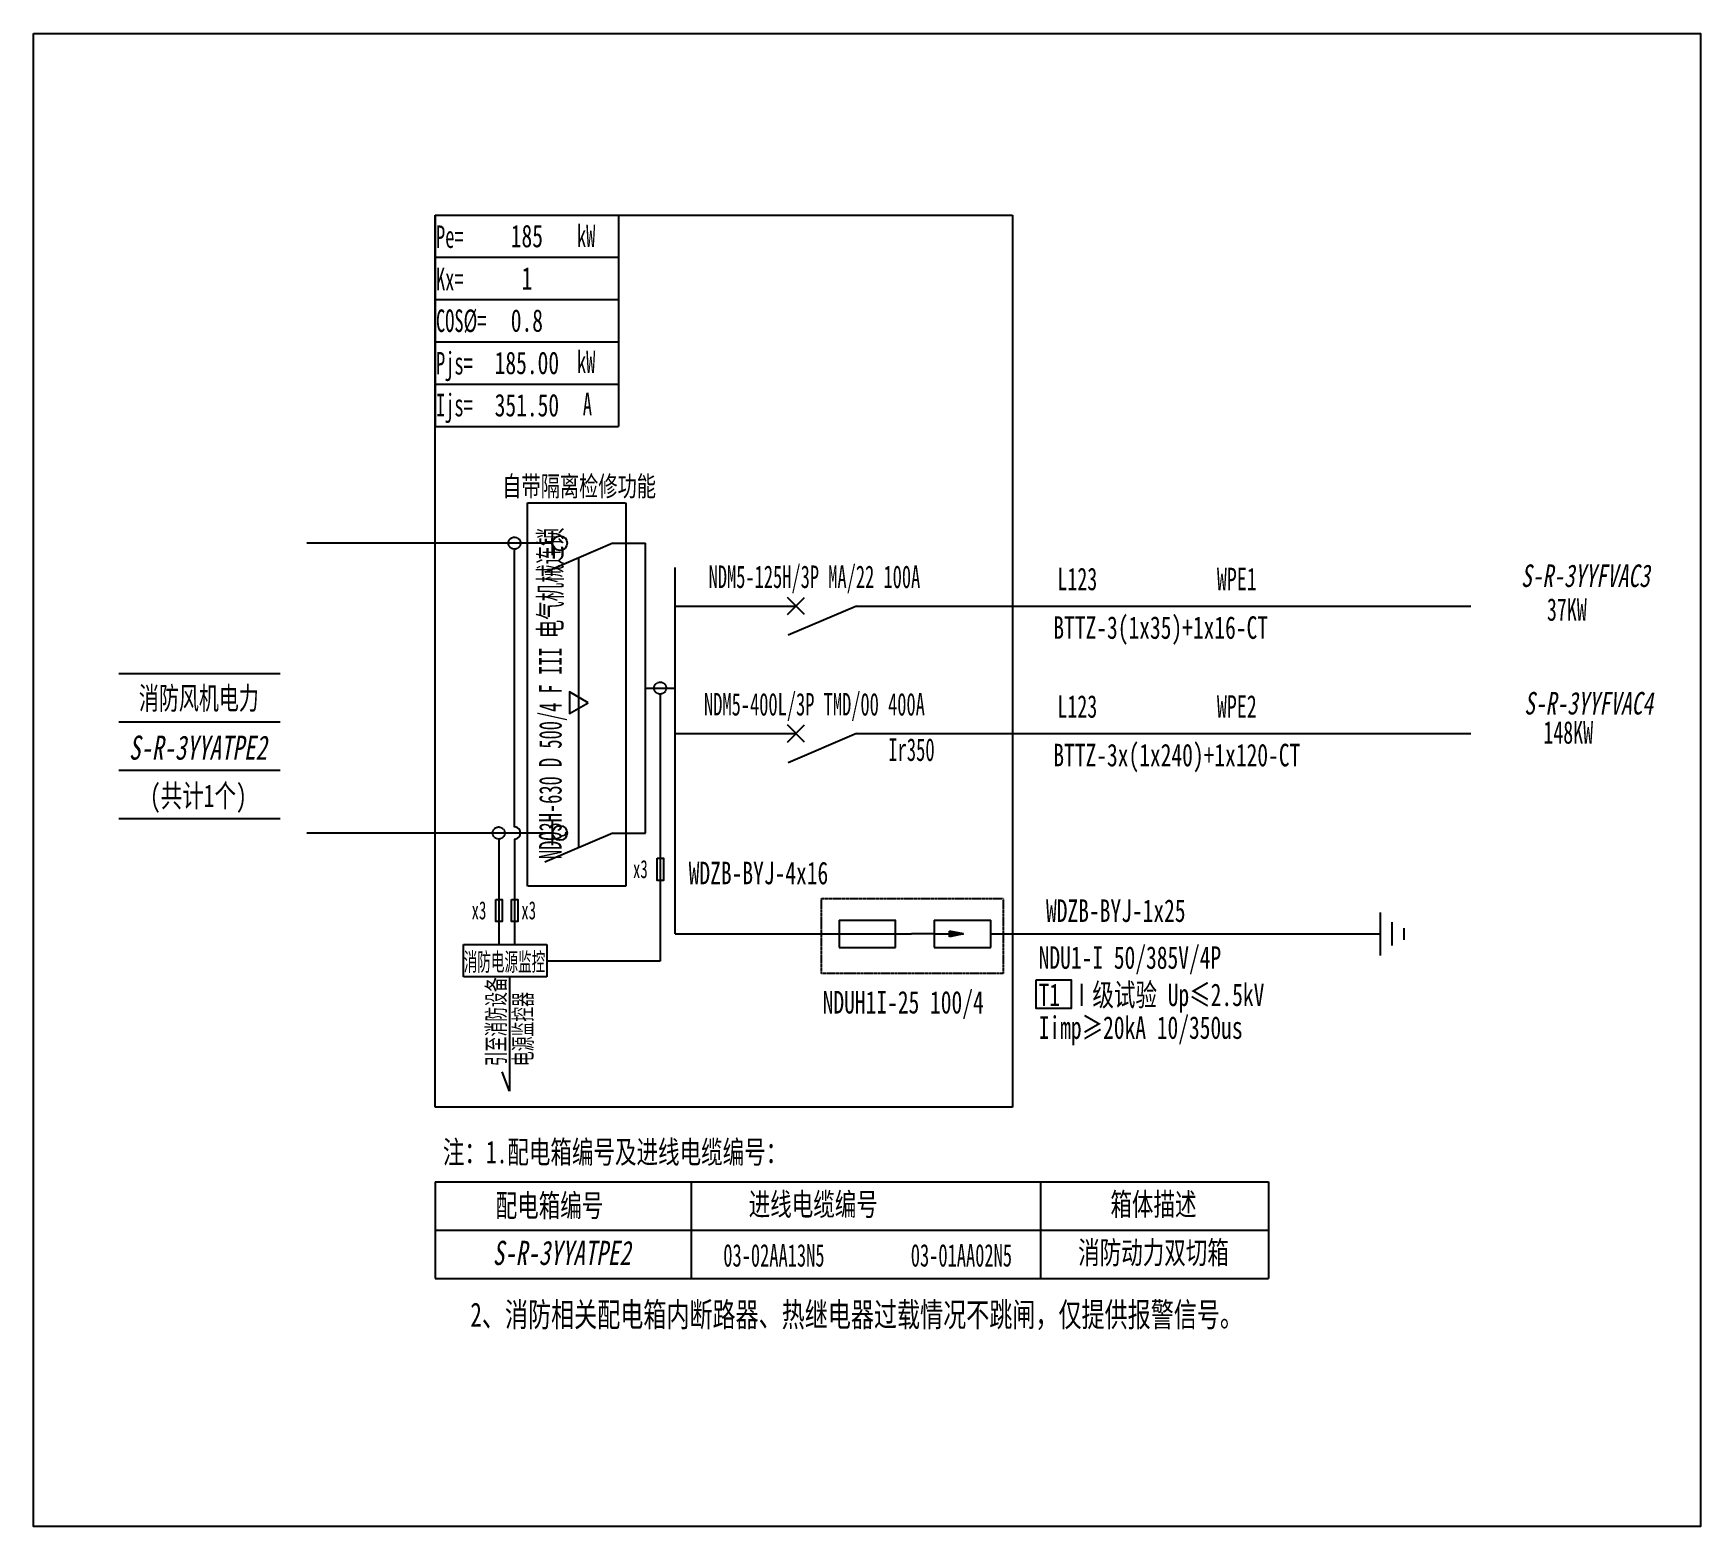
# Model space of a CAD drawing. Extents: x 334281 to 336672, y 280612 to 282754.
import ezdxf
from ezdxf.enums import TextEntityAlignment as Align

# ---------------------------------------------------------------- set-up
doc = ezdxf.new("R2010")
doc.units = 0
doc.header["$MEASUREMENT"] = 0
for name, pattern in [('_点划线L', [1.9, 1.5, -0.17, 0.06, -0.17]), ('DASH', [0.35, 0.25, -0.1]), ('DASHDOTX2', [2, 1, -0.5, 0, -0.5]), ('DASHED', [0.75, 0.5, -0.25]), ('DASHED2', [0.375, 0.25, -0.125])]:
    doc.linetypes.add(name, pattern=pattern)
for name, color, linetype in [('D_E_Eqpm(强电设备)', 100, 'Continuous'), ('D_E_Eqpm（强电设备）', 100, 'Continuous'), ('D_E_Text(强电文字)', 51, 'Continuous'), ('D_E_Text（强电文字）', 51, 'Continuous'), ('D_E_Tray（强电普通桥架）', 51, 'Continuous'), ('D_E_WireEm（强电应急照明线缆）', 10, 'DASHED'), ('D_E_Wire（强电线缆）', 10, 'Continuous'), ('D_T_TableDim（表格尺寸）', 255, 'Continuous'), ('系统图', 220, 'Continuous')]:
    doc.layers.add(name, color=color, linetype=linetype)
doc.styles.add('$1$电气', font='', dxfattribs={"width": 0.7})
doc.styles.add('$1$电气箱', font='simhei.ttf', dxfattribs={"width": 0.8, "oblique": 10})
doc.styles.add('电气', font='', dxfattribs={"width": 0.7})
doc.styles.add('电气箱', font='simhei.ttf', dxfattribs={"width": 0.8, "oblique": 10})
doc.styles.get('$1$电气').set_extended_font_data('SimSun')
doc.styles.get('电气').set_extended_font_data('SimSun')

msp = doc.modelspace()

# ---------------------------------------------------------------- linework, layer by layer
at = {"linetype": 'DASHED'}
for p, q in [((334857.3, 281214.1, 0), (334857.3, 282493, 0)), ((334857.3, 282493, 0), (335684.9, 282493, 0)), ((335684.9, 282493, 0), (335684.9, 281214.1, 0)), ((335684.9, 281214.1, 0), (334857.3, 281214.1, 0))]:
    msp.add_line(p, q, dxfattribs=at)
at = {"linetype": 'DASHED2', "elevation": 0}
msp.add_lwpolyline([(335410.8, 281513.2), (335671.7, 281513.2), (335671.7, 281405.8), (335410.8, 281405.8)], close=True, dxfattribs=at)
at = {"layer": 'D_E_Eqpm(强电设备)'}
for p, q in [((335436.3, 281481.9, 0), (335517.5, 281481.9, 0)), ((335436.3, 281481.9, 0), (335436.3, 281442.7, 0)), ((335517.3, 281442.7, 0), (335517.3, 281481.9, 0)), ((335572.6, 281481.9, 0), (335653.8, 281481.9, 0)), ((335572.6, 281481.9, 0), (335572.6, 281442.7, 0)), ((335653.6, 281442.7, 0), (335653.6, 281481.9, 0)), ((335572.6, 281462.3, 0), (335539.9, 281462.3, 0)), ((335572.6, 281462.3, 0), (335614.7, 281462.3, 0)), ((335614.7, 281462.3, 0), (335594.4, 281466.5, 0)), ((335594.4, 281458.1, 0), (335594.4, 281466.5, 0)), ((335614.7, 281462.3, 0), (335594.4, 281458.1, 0)), ((335436.3, 281442.7, 0), (335517.3, 281442.7, 0)), ((335572.6, 281442.7, 0), (335653.6, 281442.7, 0))]:
    msp.add_line(p, q, dxfattribs=at)
msp.add_solid([(335594.4, 281458.1, 0), (335614.7, 281462.3, 0), (335594.4, 281466.5, 0)], dxfattribs=at)
at = {"layer": 'D_E_Eqpm（强电设备）'}
for p, q in [((335025.3, 282005.3, 0), (335025.3, 282039.9, 0)), ((335111.9, 282022.6, 0), (335014.2, 281980.7, 0)), ((335362.1, 281920.2, 0), (335386.6, 281944.7, 0)), ((335386.6, 281920.2, 0), (335362.1, 281944.7, 0)), ((335461, 281932.4, 0), (335363.2, 281890.5, 0)), ((335362.1, 281737.4, 0), (335386.6, 281761.9, 0)), ((335386.6, 281737.4, 0), (335362.1, 281761.9, 0)), ((335461, 281749.6, 0), (335363.2, 281707.7, 0)), ((335111.9, 281607, 0), (335014.2, 281565.1, 0)), ((335025.3, 281589.7, 0), (335025.3, 281624.3, 0))]:
    msp.add_line(p, q, dxfattribs=at)
at = {"layer": 'D_E_Eqpm（强电设备）', "linetype": 'DASH'}
msp.add_line((335063.1, 281586, 0), (335063.1, 282001.6, 0), dxfattribs=at)
at = {"layer": 'D_E_Eqpm（强电设备）', "elevation": 0}
msp.add_lwpolyline([(335076.4, 281793.8), (335049.7, 281809.2), (335049.7, 281778.4)], close=True, dxfattribs=at)
at = {"layer": 'D_E_Eqpm（强电设备）'}
for centre in [(335035.9, 282022.6, 0), (335035.9, 281607, 0)]:
    msp.add_circle(centre, 10.5, dxfattribs=at)
at = {"layer": 'D_E_Text（强电文字）'}
for p, q in [((334857.3, 282493, 0), (335119.9, 282493, 0)), ((334857.3, 282493, 0), (334857.3, 282189.9, 0)), ((335119.9, 282493, 0), (335119.9, 282189.9, 0)), ((334857.3, 282432.4, 0), (335119.9, 282432.4, 0)), ((334857.3, 282371.8, 0), (335119.9, 282371.8, 0)), ((334857.3, 282311.2, 0), (335119.9, 282311.2, 0)), ((334857.3, 282250.5, 0), (335119.9, 282250.5, 0)), ((334857.3, 282189.9, 0), (335119.9, 282189.9, 0))]:
    msp.add_line(p, q, dxfattribs=at)
at = {"layer": 'D_E_Text（强电文字）', "elevation": 0}
msp.add_lwpolyline([(335718.8, 281396.7), (335769, 281396.7), (335769, 281355.4), (335718.8, 281355.4)], close=True, dxfattribs=at)
at = {"layer": 'D_E_WireEm（强电应急照明线缆）'}
msp.add_line((335025.3, 281607, 0), (334672.9, 281607, 0), dxfattribs=at)
at = {"layer": 'D_E_Wire（强电线缆）'}
for p, q in [((335025.3, 282022.6, 0), (334672.9, 282022.6, 0)), ((334970.8, 281615.6, 0), (334970.8, 282013.9, 0)), ((335111.9, 282022.6, 0), (335158.7, 282022.6, 0)), ((335158.7, 281607, 0), (335158.7, 282022.6, 0)), ((335201.2, 281462.3, 0), (335201.2, 281987.8, 0)), ((335201.2, 281932.4, 0), (335374.4, 281932.4, 0)), ((335461, 281932.4, 0), (336342.1, 281932.4, 0)), ((335158.7, 281814.8, 0), (335200.6, 281814.8, 0)), ((335179.7, 281806.1, 0), (335179.7, 281423.2, 0)), ((335201.2, 281749.6, 0), (335374.4, 281749.6, 0)), ((335461, 281749.6, 0), (336342.1, 281749.6, 0)), ((335111.9, 281607, 0), (335158.7, 281607, 0)), ((334948.2, 281598.3, 0), (334948.2, 281447.1, 0)), ((334970.7, 281598.3, 0), (334970.7, 281447.1, 0)), ((336212.5, 281431.5, 0), (336212.5, 281493.2, 0)), ((335201.2, 281462.3, 0), (335539.9, 281462.3, 0)), ((335653.6, 281462.3, 0), (336212.5, 281462.3, 0)), ((336229.4, 281445.5, 0), (336229.4, 281479.2, 0)), ((336246.2, 281453.9, 0), (336246.2, 281470.7, 0)), ((334963.7, 281400.9, 0), (334963.7, 281237.1, 0)), ((334963.7, 281237.1, 0), (334953.4, 281264.7, 0))]:
    msp.add_line(p, q, dxfattribs=at)
at = {"layer": 'D_E_Wire（强电线缆）', "linetype": '_点划线L'}
msp.add_line((335179.7, 281423.2, 0), (335017.2, 281423.2, 0), dxfattribs=at)
at = {"layer": 'D_E_Wire（强电线缆）', "linetype": 'DASH', "elevation": 0}
msp.add_lwpolyline([(334989.6, 282080.3), (335130.4, 282080.3), (335130.4, 281530.8), (334989.6, 281530.8)], close=True, dxfattribs=at)
at = {"layer": 'D_E_Wire（强电线缆）', "elevation": 0}
for points in [[(335175.4, 281571), (335184.5, 281571), (335184.5, 281539), (335175.4, 281539)], [(334944, 281511.9), (334953.1, 281511.9), (334953.1, 281480), (334944, 281480)], [(334966.5, 281511.9), (334975.6, 281511.9), (334975.6, 281480), (334966.5, 281480)]]:
    msp.add_lwpolyline(points, close=True, dxfattribs=at)
at = {"layer": 'D_E_Wire（强电线缆）', "linetype": '_点划线L', "elevation": 0}
msp.add_lwpolyline([(334897.5, 281447.1), (335017.2, 281447.1), (335017.2, 281400.9), (334897.5, 281400.9)], close=True, dxfattribs=at)
at = {"layer": 'D_E_Wire（强电线缆）', "linetype": '_点划线L'}
for centre in [(334970.8, 282022.6, 0), (335179.7, 281814.8, 0), (334948.2, 281607, 0)]:
    msp.add_circle(centre, 8.66, dxfattribs=at)
at = {"layer": 'D_E_Wire（强电线缆）'}
msp.add_arc((334970.8, 281607, 0), 8.66, 269.5766, 90, dxfattribs=at)
at = {"layer": 'D_T_TableDim（表格尺寸）', "color": 255}
for p, q in [((334403.8, 281835.7, 0), (334634.7, 281835.7, 0)), ((334403.8, 281766.4, 0), (334634.7, 281766.4, 0)), ((334403.8, 281697.2, 0), (334634.7, 281697.2, 0)), ((334403.8, 281697.2, 0), (334634.7, 281697.2, 0)), ((334403.8, 281697.2, 0), (334634.7, 281697.2, 0)), ((334403.8, 281697.2, 0), (334634.7, 281697.2, 0)), ((334403.8, 281697.2, 0), (334634.7, 281697.2, 0)), ((334403.8, 281627.9, 0), (334634.7, 281627.9, 0))]:
    msp.add_line(p, q, dxfattribs=at)
at = {"layer": 'D_T_TableDim（表格尺寸）', "ltscale": 3.5}
for p, q in [((334857.3, 281106.9, 0), (336051.7, 281106.9, 0)), ((334857.3, 281106.9, 0), (334857.3, 280968.3, 0)), ((335224.1, 281106.9, 0), (335224.1, 280968.3, 0)), ((335725.2, 281106.9, 0), (335725.2, 280968.3, 0)), ((336051.7, 281106.9, 0), (336051.7, 280968.3, 0)), ((334857.3, 281037.6, 0), (336051.7, 281037.6, 0)), ((334857.3, 281037.6, 0), (336051.7, 281037.6, 0)), ((335224.1, 281037.6, 0), (335224.1, 280968.3, 0)), ((335725.2, 281037.6, 0), (335725.2, 280968.3, 0)), ((334857.3, 280968.3, 0), (336051.7, 280968.3, 0))]:
    msp.add_line(p, q, dxfattribs=at)
at = {"layer": '系统图', "ltscale": 9973.992009}
msp.add_lwpolyline([(334281, 282753.5), (336671.5, 282753.5), (336671.5, 280612.5), (334281, 280612.5)], close=True, dxfattribs=at)

# ---------------------------------------------------------------- texts
at = {"layer": 'D_E_Text(强电文字)', "color": 51, "true_color": 0xffff7f, "style": '电气'}
for s, height, width, p in [('Ir350', 32.55, 0.6, (335506.8, 281710.3)), ('NDU1-I 50/385V/4P', 32.325, 0.7, (335722.4, 281412.3, 0))]:
    msp.add_text(s, height=height, dxfattribs=dict(at, width=width)).set_placement(p)
at = {"layer": 'D_E_Text(强电文字)', "style": '电气', "width": 0.7}
for s, p in [('WDZB-BYJ-4x16', (335220.6, 281533.5, 0)), ('WDZB-BYJ-1x25', (335732.9, 281479.5, 0)), ('T1 Ⅰ级试验 Up≤2.5kV ', (335722.4, 281358.9, 0)), ('Iimp≥20kA 10/350us', (335722.4, 281311.9, 0))]:
    msp.add_text(s, height=32.325, dxfattribs=at).set_placement(p)
at = {"layer": 'D_E_Text（强电文字）', "linetype": 'Continuous', "style": '电气', "width": 0.6}
for s, height, p in [('Pe=', 32.32, (334858.3, 282445.8, 0)), ('kW', 32.32, (335060.4, 282447, 0)), ('Kx=', 32.32, (334858.3, 282385, 0)), ('COS%%C=', 32.32, (334858.3, 282325.3, 0)), ('Pjs=', 32.32, (334858.3, 282264.4, 0)), ('kW', 32.32, (335060.4, 282266.4, 0)), ('Ijs=', 32.32, (334858.3, 282204.4, 0)), ('A', 32.3, (335068.8, 282205.8, 0))]:
    msp.add_text(s, height=height, dxfattribs=at).set_placement(p)
at = {"layer": 'D_E_Text（强电文字）'}
for s, height, style, width, p in [('自带隔离检修功能', 28.86, '电气', 0.7, (334953.3, 282089.8, 0)), ('L123', 32.32, '$1$电气', 0.65, (335749.2, 281955.1, 0)), ('WPE1', 32.32, '$1$电气', 0.65, (335977.9, 281955.1, 0)), ('37KW', 32.32, '$1$电气', 0.65, (336451.1, 281911.3, 0)), ('BTTZ-3(1x35)+1x16-CT', 32.325, '$1$电气', 0.7, (335743.4, 281885.4, 0)), ('L123', 32.32, '$1$电气', 0.65, (335749.2, 281772.3, 0)), ('WPE2', 32.32, '$1$电气', 0.65, (335977.9, 281772.3, 0)), ('148KW', 32.32, '$1$电气', 0.65, (336445.9, 281735.1, 0)), ('BTTZ-3x(1x240)+1x120-CT', 32.325, '$1$电气', 0.7, (335743.4, 281702.6, 0)), ('x3', 25.98, '电气', 0.6, (335140.7, 281542.3, 0)), ('x3', 25.98, '电气', 0.6, (334909.3, 281483.2, 0)), ('x3', 25.98, '电气', 0.6, (334980.6, 281483.2, 0)), ('消防电源监控', 25.98, '电气', 0.55, (334898, 281409.3, 0)), ('注：1.配电箱编号及进线电缆编号：', 32.325, '电气', 0.7, (334868.1, 281133.4, 0)), ('2、消防相关配电箱内断路器、热继电器过载情况不跳闸，仅提供报警信号。', 34.633, '电气', 0.7, (334907.6, 280899.2, 0))]:
    msp.add_text(s, height=height, dxfattribs=dict(at, style=style, width=width)).set_placement(p)
at = {"layer": 'D_E_Text（强电文字）', "style": '电气', "width": 0.6}
msp.add_text('NDQ3H-630 D 500/4 F III 电气机械连锁', height=32.325, rotation=90, dxfattribs=at).set_placement((335023.8, 281807.3, 0), align=Align.MIDDLE)
at = {"layer": 'D_E_Text（强电文字）', "color": 51, "true_color": 0xffff7f, "style": '$1$电气', "width": 0.6}
for s, p in [('NDM5-125H/3P MA/22 100A', (335400.9, 281971.8, 0)), ('NDM5-400L/3P TMD/00 400A', (335400.9, 281789, 0))]:
    msp.add_text(s, height=32.325, dxfattribs=at).set_placement(p, align=Align.MIDDLE)
at = {"layer": 'D_E_Text（强电文字）'}
for s, height, style, width, p in [('消防风机电力', 32.32, '$1$电气', 0.65, (334518.3, 281800.9, 0)), ('配电箱编号', 32.32, '电气', 0.7, (335021, 281073.7, 0)), ('进线电缆编号', 32.32, '电气', 0.7, (335399.2, 281075.4, 0)), ('箱体描述', 32.32, '电气', 0.7, (335887, 281075.4, 0)), ('03-02AA13N5', 32.325, '电气', 0.6, (335342.8, 281001.3, 0)), ('03-01AA02N5', 32.325, '电气', 0.6, (335611.6, 281001.3, 0)), ('消防动力双切箱', 32.32, '电气', 0.7, (335887, 281006.1, 0))]:
    msp.add_text(s, height=height, dxfattribs=dict(at, style=style, width=width)).set_placement(p, align=Align.MIDDLE)
at = {"layer": 'D_E_Text（强电文字）', "oblique": 10, "width": 0.7}
for style, p in [('$1$电气箱', (334517, 281729.4, 0)), ('电气箱', (335038.6, 281005, 0))]:
    msp.add_text('S-R-3YYATPE2', height=34.633, dxfattribs=dict(at, style=style)).set_placement(p, align=Align.MIDDLE)
at = {"layer": 'D_E_Text（强电文字）', "style": '$1$电气', "width": 0.7}
msp.add_text('(共计1个)', height=32.32, dxfattribs=at).set_placement((334517.6, 281644.4, 0), align=Align.CENTER)
at = {"layer": 'D_E_Text（强电文字）', "style": '电气', "width": 0.6}
for s, p in [('引至消防设备', (334957.5, 281272.7, 0)), ('电源监控器', (334995.9, 281272.7, 0))]:
    msp.add_text(s, height=25.98, rotation=90, dxfattribs=at).set_placement(p)
at = {"layer": 'D_E_Text（强电文字）', "color": 51, "true_color": 0xffff7f, "style": '电气', "width": 0.7}
msp.add_text('NDUH1I-25 100/4', height=32.325, dxfattribs=at).set_placement((335412.7, 281348.2, 0))
at = {"layer": 'D_E_Text（强电文字）', "width": 262.613, "attachment_point": 5, "style": '电气'}
for s, insert, char_height in [('185', (334988.6, 282462.7, 0), 32.32), ('1', (334988.6, 282402.1, 0), 32.3), ('0.8', (334988.6, 282341.5, 0), 32.32), ('{\\C200;185.00}', (334988.6, 282280.8, 0), 32.325), ('{\\C200;351.50}', (334988.6, 282220.2, 0), 32.325)]:
    msp.add_mtext(s, dxfattribs=dict(at, insert=insert, char_height=char_height))
at = {"layer": 'D_E_Tray（强电普通桥架）', "linetype": 'DASHDOTX2', "style": '电气箱', "oblique": 10, "width": 0.7}
for s, p in [('S-R-3YYFVAC3', (336413.9, 281959.7, 0)), ('S-R-3YYFVAC4', (336418.5, 281776.9, 0))]:
    msp.add_text(s, height=32.325, dxfattribs=at).set_placement(p)

doc.saveas('drawing.dxf')
